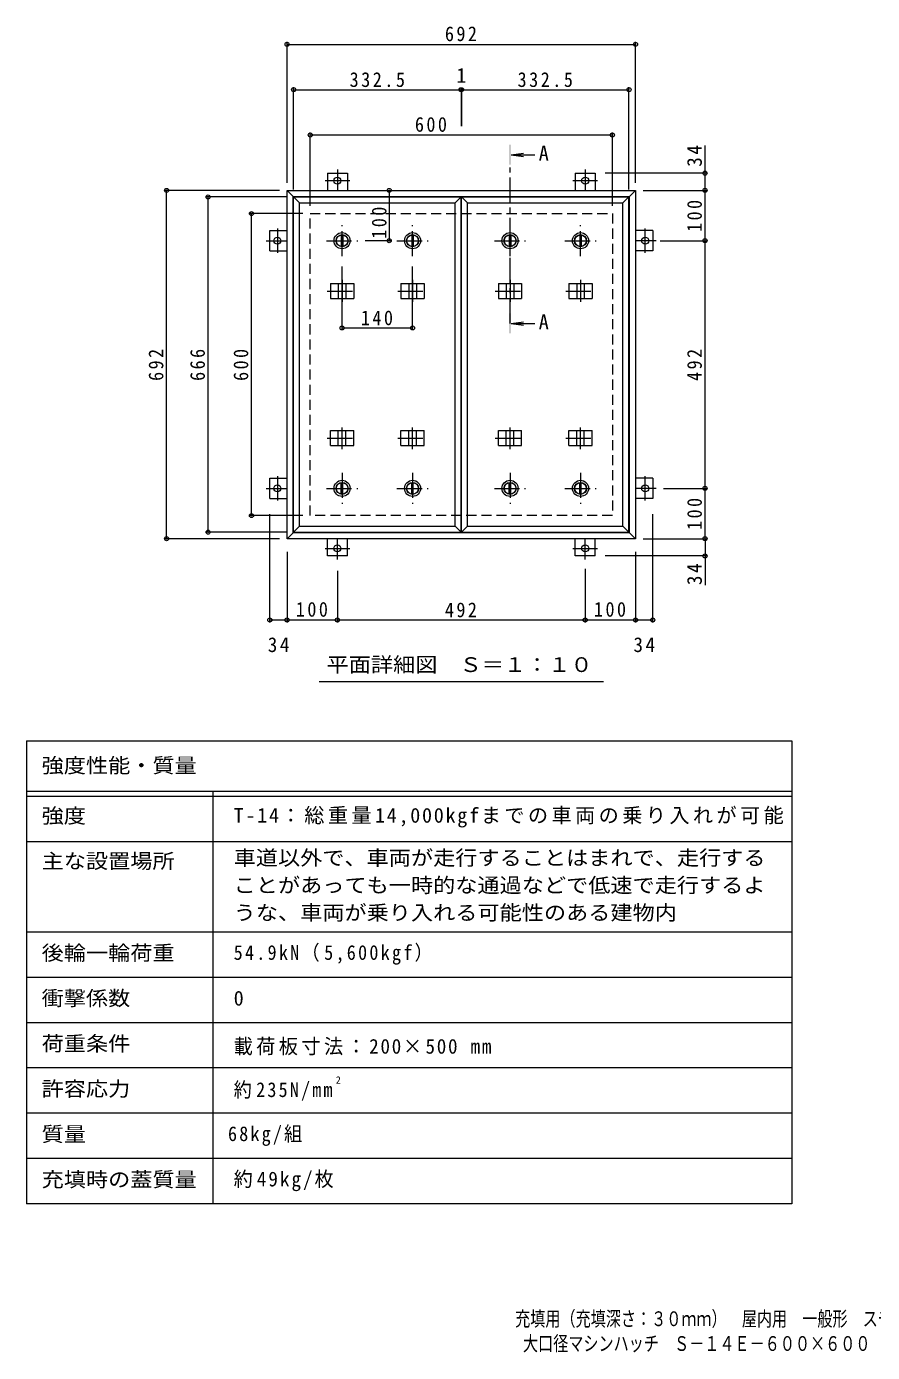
# Model space of a CAD drawing. Units: millimetres at full size, sheet at 1:10. Extents: x -1763 to 1949, y -1353 to 1281.
# Drawn here: x -1763 to -83, y -1353 to 1281 of the extents above; entities that cross this region are included whole.
import ezdxf
from ezdxf.enums import TextEntityAlignment as Align

# ---------------------------------------------------------------- set-up
doc = ezdxf.new("R2010")
doc.units = ezdxf.units.MM
doc.header["$LTSCALE"] = 10
doc.header["$PDMODE"] = 32
doc.header["$PDSIZE"] = 8
doc.linetypes.add('CHAIN1', pattern=[8, 5, -1, 1, -1])
doc.linetypes.add('DASHED2', pattern=[3, 2, -1])
for name, color, linetype, lineweight in [('0-1_躯体', 2, 'DASHED2', 9), ('0-2_仕上', 4, 'Continuous', 9), ('0-3_建具', 4, 'Continuous', 9), ('0-5_寸法', 4, 'Continuous', 9), ('0-C', 2, 'Continuous', 9), ('0-E', 3, 'Continuous', 9), ('0-F', 7, 'Continuous', 9), ('F-5_F-5ﾚｲﾔ', 7, 'Continuous', 9), ('F-F_F-Fﾚｲﾔ', 2, 'Continuous', 9)]:
    doc.layers.add(name, color=color, linetype=linetype, lineweight=lineweight)
doc.styles.add('ＭＳ ゴシック', font='')
doc.styles.get('ＭＳ ゴシック').set_extended_font_data('MS Gothic')

msp = doc.modelspace()

# ---------------------------------------------------------------- linework, layer by layer
at = {"layer": '0-1_躯体'}
for p, q in [((-1199.65, 309.27), (-1199.65, 909.27)), ((-1199.65, 909.27), (-599.65, 909.27)), ((-599.65, 909.27), (-599.65, 309.27)), ((-599.65, 309.27), (-1199.65, 309.27))]:
    msp.add_line(p, q, dxfattribs=at)
at = {"layer": '0-2_仕上'}
for p, q in [((-1232.65, 276.27), (-1232.65, 942.27)), ((-1232.65, 942.27), (-900.15, 942.27)), ((-912.15, 288.27), (-912.15, 930.27)), ((-900.15, 276.27), (-900.15, 942.27)), ((-899.15, 276.27), (-899.15, 942.27)), ((-899.15, 942.27), (-566.65, 942.27)), ((-578.65, 288.27), (-578.65, 930.27)), ((-566.65, 276.27), (-566.65, 942.27))]:
    msp.add_line(p, q, dxfattribs=at)
for points in [[(-1220.65, 288.27), (-1220.65, 930.27), (-1232.65, 942.27)], [(-1220.65, 930.27), (-912.15, 930.27), (-900.15, 942.27)], [(-887.15, 288.27), (-887.15, 930.27), (-899.15, 942.27)], [(-887.15, 930.27), (-578.65, 930.27), (-566.65, 942.27)], [(-1220.65, 288.27), (-1232.65, 276.27), (-900.15, 276.27)], [(-1220.65, 288.27), (-912.15, 288.27), (-900.15, 276.27)], [(-887.15, 288.27), (-899.15, 276.27), (-566.65, 276.27)], [(-887.15, 288.27), (-578.65, 288.27), (-566.65, 276.27)]]:
    msp.add_lwpolyline(points, dxfattribs=at)
at = {"layer": '0-3_建具', "color": 2}
for p, q in [((-1245.65, 955.27), (-1233.65, 943.27)), ((-1245.65, 263.27), (-1245.65, 955.27)), ((-1245.65, 955.27), (-553.65, 955.27)), ((-565.65, 943.27), (-553.65, 955.27)), ((-553.65, 955.27), (-553.65, 263.27)), ((-1233.65, 275.27), (-1233.65, 943.27)), ((-1233.65, 943.27), (-565.65, 943.27)), ((-565.65, 275.27), (-565.65, 943.27)), ((-1233.65, 275.27), (-1245.65, 263.27)), ((-565.65, 275.27), (-1233.65, 275.27)), ((-565.65, 275.27), (-553.65, 263.27)), ((-553.65, 263.27), (-1245.65, 263.27))]:
    msp.add_line(p, q, dxfattribs=at)
at = {"layer": '0-3_建具'}
for p, q in [((-1159.49, 770.27), (-1159.49, 740.27)), ((-1159.49, 770.27), (-1113.31, 770.27)), ((-1143.9, 770.27), (-1143.9, 740.27)), ((-1128.9, 770.27), (-1128.9, 740.27)), ((-1113.31, 770.27), (-1113.31, 740.27)), ((-1019.49, 770.27), (-1019.49, 740.27)), ((-1019.49, 770.27), (-973.31, 770.27)), ((-1003.9, 770.27), (-1003.9, 740.27)), ((-988.9, 770.27), (-988.9, 740.27)), ((-973.31, 770.27), (-973.31, 740.27)), ((-825.99, 770.27), (-825.99, 740.27)), ((-825.99, 770.27), (-779.81, 770.27)), ((-810.4, 770.27), (-810.4, 740.27)), ((-795.4, 770.27), (-795.4, 740.27)), ((-779.81, 770.27), (-779.81, 740.27)), ((-685.99, 770.27), (-685.99, 740.27)), ((-685.99, 770.27), (-639.81, 770.27)), ((-670.4, 770.27), (-670.4, 740.27)), ((-655.4, 770.27), (-655.4, 740.27)), ((-639.81, 770.27), (-639.81, 740.27)), ((-1159.49, 740.27), (-1113.31, 740.27)), ((-1019.49, 740.27), (-973.31, 740.27)), ((-825.99, 740.27), (-779.81, 740.27)), ((-685.99, 740.27), (-639.81, 740.27)), ((-1159.49, 448.27), (-1159.49, 478.27)), ((-1159.49, 478.27), (-1113.31, 478.27)), ((-1143.9, 448.27), (-1143.9, 478.27)), ((-1128.9, 448.27), (-1128.9, 478.27)), ((-1113.31, 448.27), (-1113.31, 478.27)), ((-1019.49, 448.27), (-1019.49, 478.27)), ((-1019.49, 478.27), (-973.31, 478.27)), ((-1003.9, 448.27), (-1003.9, 478.27)), ((-988.9, 448.27), (-988.9, 478.27)), ((-973.31, 448.27), (-973.31, 478.27)), ((-825.99, 448.27), (-825.99, 478.27)), ((-825.99, 478.27), (-779.81, 478.27)), ((-810.4, 448.27), (-810.4, 478.27)), ((-795.4, 448.27), (-795.4, 478.27)), ((-779.81, 448.27), (-779.81, 478.27)), ((-685.99, 448.27), (-685.99, 478.27)), ((-685.99, 478.27), (-639.81, 478.27)), ((-670.4, 448.27), (-670.4, 478.27)), ((-655.4, 448.27), (-655.4, 478.27)), ((-639.81, 448.27), (-639.81, 478.27)), ((-1159.49, 448.27), (-1113.31, 448.27)), ((-1019.49, 448.27), (-973.31, 448.27)), ((-825.99, 448.27), (-779.81, 448.27)), ((-685.99, 448.27), (-639.81, 448.27))]:
    msp.add_line(p, q, dxfattribs=at)
at = {"layer": '0-3_建具', "linetype": 'CHAIN1'}
for p, q in [((-1136.4, 777.39), (-1136.4, 734.15)), ((-996.4, 777.39), (-996.4, 734.15)), ((-802.9, 777.39), (-802.9, 734.15)), ((-662.9, 777.39), (-662.9, 734.15)), ((-1165.81, 755.27), (-1106.99, 755.27)), ((-1025.81, 755.27), (-966.99, 755.27)), ((-832.31, 755.27), (-773.49, 755.27)), ((-692.31, 755.27), (-633.49, 755.27)), ((-1136.4, 441.15), (-1136.4, 484.39)), ((-996.4, 441.15), (-996.4, 484.39)), ((-802.9, 441.15), (-802.9, 484.39)), ((-662.9, 441.15), (-662.9, 484.39)), ((-1165.81, 463.27), (-1106.99, 463.27)), ((-1025.81, 463.27), (-966.99, 463.27)), ((-832.31, 463.27), (-773.49, 463.27)), ((-692.31, 463.27), (-633.49, 463.27))]:
    msp.add_line(p, q, dxfattribs=at)
at = {"layer": '0-5_寸法'}
for p, q in [((-800.9, 1026.09), (-776.11, 1029.35)), ((-800.9, 1026.09), (-776.11, 1022.82)), ((-800.9, 1026.09), (-753.43, 1026.09)), ((-800.9, 690.96), (-776.11, 694.23)), ((-800.9, 690.96), (-776.11, 687.7)), ((-800.9, 690.96), (-753.43, 690.96))]:
    msp.add_line(p, q, dxfattribs=at)
at = {"layer": '0-5_寸法', "linetype": 'CHAIN1'}
msp.add_line((-802.9, 690.96), (-802.9, 1006.09), dxfattribs=at)
at = {"layer": '0-5_寸法', "color": 7}
msp.add_line((-1182.18, -20.14), (-617.12, -20.14), dxfattribs=at)
at = {"layer": '0-5_寸法'}
for points in [[(-800.9, 1046.09), (-804.9, 1046.09), (-800.9, 1006.09), (-804.9, 1006.09)], [(-800.9, 670.96), (-804.9, 670.96), (-800.9, 710.96), (-804.9, 710.96)]]:
    msp.add_solid(points, dxfattribs=at)
at = {"layer": '0-C', "linetype": 'CHAIN1'}
for p, q in [((-1136.4, 824.27), (-1136.4, 886.27)), ((-996.4, 824.27), (-996.4, 886.27)), ((-802.9, 824.27), (-802.9, 886.27)), ((-662.9, 824.27), (-662.9, 886.27)), ((-1167.4, 855.27), (-1105.4, 855.27)), ((-1027.4, 855.27), (-965.4, 855.27)), ((-833.9, 855.27), (-771.9, 855.27)), ((-693.9, 855.27), (-631.9, 855.27)), ((-1136.4, 394.27), (-1136.4, 332.27)), ((-996.4, 394.27), (-996.4, 332.27)), ((-802.9, 394.27), (-802.9, 332.27)), ((-662.9, 394.27), (-662.9, 332.27)), ((-1167.4, 363.27), (-1105.4, 363.27)), ((-1027.4, 363.27), (-965.4, 363.27)), ((-833.9, 363.27), (-771.9, 363.27)), ((-693.9, 363.27), (-631.9, 363.27))]:
    msp.add_line(p, q, dxfattribs=at)
at = {"layer": '0-C'}
for p, q in [((-1137.9, 866.67), (-1137.9, 843.87)), ((-1134.9, 866.67), (-1134.9, 843.87)), ((-997.9, 866.67), (-997.9, 843.87)), ((-994.9, 866.67), (-994.9, 843.87)), ((-804.4, 866.67), (-804.4, 843.87)), ((-801.4, 866.67), (-801.4, 843.87)), ((-664.4, 866.67), (-664.4, 843.87)), ((-661.4, 866.67), (-661.4, 843.87)), ((-1137.9, 351.87), (-1137.9, 374.67)), ((-1134.9, 351.87), (-1134.9, 374.67)), ((-997.9, 351.87), (-997.9, 374.67)), ((-994.9, 351.87), (-994.9, 374.67)), ((-804.4, 351.87), (-804.4, 374.67)), ((-801.4, 351.87), (-801.4, 374.67)), ((-664.4, 351.87), (-664.4, 374.67)), ((-661.4, 351.87), (-661.4, 374.67))]:
    msp.add_line(p, q, dxfattribs=at)
for centre, radius in [((-1136.4, 855.27), 16), ((-996.4, 855.27), 16), ((-802.9, 855.27), 16), ((-662.9, 855.27), 16), ((-1136.4, 855.27), 12), ((-1136.4, 855.27), 11.5), ((-996.4, 855.27), 12), ((-996.4, 855.27), 11.5), ((-802.9, 855.27), 12), ((-802.9, 855.27), 11.5), ((-662.9, 855.27), 12), ((-662.9, 855.27), 11.5), ((-1136.4, 363.27), 16), ((-1136.4, 363.27), 12), ((-1136.4, 363.27), 11.5), ((-996.4, 363.27), 16), ((-996.4, 363.27), 12), ((-996.4, 363.27), 11.5), ((-802.9, 363.27), 16), ((-802.9, 363.27), 12), ((-802.9, 363.27), 11.5), ((-662.9, 363.27), 16), ((-662.9, 363.27), 12), ((-662.9, 363.27), 11.5)]:
    msp.add_circle(centre, radius, dxfattribs=at)
at = {"layer": '0-E'}
for p, q in [((-1165.65, 989.47), (-1125.65, 989.47)), ((-1165.65, 989.47), (-1165.65, 955.27)), ((-1125.65, 989.47), (-1125.65, 955.27)), ((-673.65, 989.47), (-633.65, 989.47)), ((-673.65, 989.47), (-673.65, 955.27)), ((-633.65, 989.47), (-633.65, 955.27)), ((-1279.85, 835.27), (-1279.85, 875.27)), ((-1279.85, 875.27), (-1245.65, 875.27)), ((-519.45, 875.27), (-553.65, 875.27)), ((-519.45, 875.27), (-519.45, 835.27)), ((-1279.85, 835.27), (-1245.65, 835.27)), ((-519.45, 835.27), (-553.65, 835.27)), ((-1279.85, 343.27), (-1279.85, 383.27)), ((-1279.85, 383.27), (-1245.65, 383.27)), ((-519.45, 383.27), (-553.65, 383.27)), ((-519.45, 383.27), (-519.45, 343.27)), ((-1279.85, 343.27), (-1245.65, 343.27)), ((-519.45, 343.27), (-553.65, 343.27)), ((-1165.65, 229.07), (-1165.65, 263.27)), ((-1125.65, 229.07), (-1125.65, 263.27)), ((-673.65, 229.07), (-673.65, 263.27)), ((-633.65, 229.07), (-633.65, 263.27)), ((-1125.65, 229.07), (-1165.65, 229.07)), ((-633.65, 229.07), (-673.65, 229.07))]:
    msp.add_line(p, q, dxfattribs=at)
at = {"layer": '0-E', "linetype": 'CHAIN1'}
for p, q in [((-1145.65, 996.44), (-1145.65, 955.27)), ((-653.65, 996.44), (-653.65, 955.27)), ((-1121.27, 974.47), (-1170.03, 974.47)), ((-629.27, 974.47), (-678.03, 974.47)), ((-1264.85, 879.65), (-1264.85, 830.89)), ((-534.45, 830.89), (-534.45, 879.65)), ((-1286.82, 855.27), (-1245.65, 855.27)), ((-512.48, 855.27), (-553.65, 855.27)), ((-1264.85, 387.65), (-1264.85, 338.89)), ((-534.45, 338.89), (-534.45, 387.65)), ((-1286.82, 363.27), (-1245.65, 363.27)), ((-512.48, 363.27), (-553.65, 363.27)), ((-1170.03, 244.07), (-1121.27, 244.07)), ((-1145.65, 222.1), (-1145.65, 263.27)), ((-678.03, 244.07), (-629.27, 244.07)), ((-653.65, 222.1), (-653.65, 263.27))]:
    msp.add_line(p, q, dxfattribs=at)
at = {"layer": '0-E'}
for centre in [(-1145.65, 974.47), (-653.65, 974.47), (-1264.85, 855.27), (-534.45, 855.27), (-1264.85, 363.27), (-534.45, 363.27), (-1145.65, 244.07), (-653.65, 244.07)]:
    msp.add_circle(centre, 7, dxfattribs=at)
at = {"layer": '0-F'}
for p, q in [((-1245.65, 970.27), (-1245.65, 1250.27)), ((-1245.65, 1245.27), (-553.65, 1245.27)), ((-553.65, 970.27), (-553.65, 1250.27)), ((-1232.65, 957.27), (-1232.65, 1160.27)), ((-566.65, 957.27), (-566.65, 1160.27)), ((-1232.65, 1155.27), (-900.15, 1155.27)), ((-900.15, 1158.27), (-900.15, 1082.83)), ((-900.15, 1155.27), (-899.15, 1155.27)), ((-899.15, 1158.27), (-899.15, 1082.83)), ((-899.15, 1155.27), (-566.65, 1155.27)), ((-1199.65, 924.27), (-1199.65, 1070.27)), ((-1199.65, 1065.27), (-599.65, 1065.27)), ((-599.65, 924.27), (-599.65, 1070.27)), ((-415.56, 989.47), (-415.56, 1044.65)), ((-410.56, 989.47), (-613.65, 989.47)), ((-415.56, 955.27), (-415.56, 989.47)), ((-1260.65, 955.27), (-1489.91, 955.27)), ((-1484.91, 263.27), (-1484.91, 955.27)), ((-1042.79, 955.27), (-1042.79, 855.27)), ((-538.65, 955.27), (-410.56, 955.27)), ((-415.56, 855.27), (-415.56, 955.27)), ((-1247.65, 942.27), (-1407.44, 942.27)), ((-1402.44, 276.27), (-1402.44, 942.27)), ((-1214.65, 909.27), (-1321.27, 909.27)), ((-1316.27, 309.27), (-1316.27, 909.27)), ((-1039.79, 855.27), (-1090.22, 855.27)), ((-504.72, 855.27), (-410.56, 855.27)), ((-415.56, 363.27), (-415.56, 855.27)), ((-1136.4, 678.97), (-1136.4, 804.27)), ((-996.4, 678.97), (-996.4, 804.27)), ((-1136.4, 681.97), (-996.4, 681.97)), ((-498.13, 363.27), (-410.56, 363.27)), ((-415.56, 263.27), (-415.56, 363.27)), ((-1214.65, 309.27), (-1321.27, 309.27)), ((-1279.85, 96.9), (-1279.85, 312.06)), ((-519.45, 96.91), (-519.45, 312.06)), ((-1247.65, 276.27), (-1407.44, 276.27)), ((-1260.65, 263.27), (-1489.91, 263.27)), ((-538.65, 263.27), (-410.56, 263.27)), ((-415.56, 263.27), (-415.56, 229.07)), ((-1245.65, 237.06), (-1245.65, 96.9)), ((-410.56, 229.07), (-613.65, 229.07)), ((-553.65, 237.06), (-553.65, 96.91)), ((-415.56, 229.07), (-415.56, 171.12)), ((-1145.65, 199.76), (-1145.65, 96.9)), ((-653.65, 203.13), (-653.65, 96.9)), ((-1279.85, 101.9), (-1245.65, 101.9)), ((-1245.65, 101.9), (-1145.65, 101.9)), ((-1145.65, 101.9), (-653.65, 101.9)), ((-653.65, 101.9), (-553.65, 101.9)), ((-553.65, 101.9), (-519.45, 101.9))]:
    msp.add_line(p, q, dxfattribs=at)
for p in [(-1245.65, 1245.27), (-553.65, 1245.27), (-1232.65, 1155.27), (-900.15, 1155.27), (-899.15, 1155.27), (-566.65, 1155.27), (-1199.65, 1065.27), (-599.65, 1065.27), (-415.56, 989.47), (-1484.91, 955.27), (-1042.79, 955.27), (-415.56, 955.27), (-1402.44, 942.27), (-1316.27, 909.27), (-1042.79, 855.27), (-415.56, 855.27), (-1136.4, 681.97), (-996.4, 681.97), (-415.56, 363.27), (-1316.27, 309.27), (-1484.91, 263.27), (-1402.44, 276.27), (-415.56, 263.27), (-415.56, 229.07), (-1279.85, 101.9), (-1245.65, 101.9), (-1145.65, 101.9), (-653.65, 101.9), (-553.65, 101.91), (-519.45, 101.9)]:
    msp.add_point(p, dxfattribs=at)
at = {"layer": 'F-5_F-5ﾚｲﾔ'}
for p, q in [((-243, -138), (-243, -1058)), ((-1763, -338), (-243, -338)), ((-1763, -518), (-243, -518))]:
    msp.add_line(p, q, dxfattribs=at)
at = {"layer": 'F-F_F-Fﾚｲﾔ', "color": 7}
for p, q in [((-1763, -138), (-243, -138)), ((-1763, -138), (-1763, -1058)), ((-1763, -238), (-243, -238)), ((-1763, -248), (-243, -248)), ((-1393, -238), (-1393, -1058)), ((-1763, -338), (-243, -338)), ((-1763, -518), (-243, -518)), ((-1763, -608), (-243, -608)), ((-1763, -698), (-243, -698)), ((-243, -788), (-1763, -788)), ((-243, -878), (-1763, -878)), ((-243, -968), (-1763, -968)), ((-243, -1058), (-1763, -1058))]:
    msp.add_line(p, q, dxfattribs=at)

# ---------------------------------------------------------------- texts
at = {"layer": '0-5_寸法', "color": 2, "style": 'ＭＳ ゴシック'}
for p in [(-745.87, 1005.69), (-745.87, 670.57)]:
    msp.add_text('A', height=29.33, dxfattribs=at).set_placement(p, align=Align.BOTTOM_LEFT)
at = {"layer": '0-5_寸法', "color": 2, "style": 'ＭＳ ゴシック', "width": 1.1}
msp.add_text('平面詳細図\u3000Ｓ＝１：１０', height=29.33, dxfattribs=at).set_placement((-1167.15, -10.34), align=Align.BOTTOM_LEFT)
at = {"layer": '0-F', "color": 2, "style": 'ＭＳ ゴシック'}
msp.add_text('1', height=29.33, dxfattribs=at).set_placement((-909.65, 1160.27), align=Align.BOTTOM_LEFT)
at = {"layer": '0-F', "color": 2, "char_height": 29.33, "attachment_point": 7, "style": 'ＭＳ ゴシック'}
for s, insert in [('\\T1.27;\\W0.9;692', (-932.15, 1251.27)), ('\\T1.28;\\W0.9;332.5', (-1121.4, 1160.27)), ('\\T1.28;\\W0.9;332.5', (-787.9, 1160.27)), ('\\T1.27;\\W0.9;600', (-991.73, 1071.27)), ('\\T1.27;\\W0.9;140', (-1098.9, 686.97)), ('\\T1.27;\\W0.9;100', (-1228.15, 107.9)), ('\\T1.27;\\W0.9;492', (-932.15, 106.9)), ('\\T1.27;\\W0.9;100', (-636.15, 107.9)), ('\\T1.27;\\W0.95;34', (-1284, 37.68)), ('\\T1.27;\\W0.95;34', (-557.8, 37.68))]:
    msp.add_mtext(s, dxfattribs=dict(at, insert=insert))
at = {"layer": '0-F', "color": 2, "char_height": 29.33, "attachment_point": 7, "rotation": 90, "style": 'ＭＳ ゴシック'}
for s, insert in [('\\T1.27;\\W0.95;34', (-421.56, 1002.15)), ('\\T1.27;\\W0.9;100', (-421.56, 872.77)), ('\\T1.27;\\W0.9;100', (-1047.79, 859.28)), ('\\T1.27;\\W0.9;692', (-1490.91, 576.77)), ('\\T1.27;\\W0.9;666', (-1408.44, 576.77)), ('\\T1.27;\\W0.9;600', (-1322.27, 576.77)), ('\\T1.27;\\W0.9;492', (-421.56, 576.77)), ('\\T1.27;\\W0.9;100', (-421.56, 280.77)), ('\\T1.27;\\W0.95;34', (-421.56, 171.12))]:
    msp.add_mtext(s, dxfattribs=dict(at, insert=insert))
at = {"layer": 'F-5_F-5ﾚｲﾔ', "color": 6, "style": 'ＭＳ ゴシック'}
msp.add_text('2', height=14.66, dxfattribs=at).set_placement((-1148.94, -823.78), align=Align.BOTTOM_LEFT)
at = {"layer": 'F-5_F-5ﾚｲﾔ', "color": 2, "style": 'ＭＳ ゴシック', "width": 0.75}
for s, p in [('充填用（充填深さ：３０ｍｍ）\u3000屋内用\u3000一般形\u3000スチール製\u3000ステンレス目地', (-792.72, -1309.74)), ('大口径マシンハッチ\u3000Ｓ－１４Ｅ－６００×６００', (-777.22, -1358.94))]:
    msp.add_text(s, height=29.33, dxfattribs=at).set_placement(p, align=Align.BOTTOM_LEFT)
at = {"layer": 'F-F_F-Fﾚｲﾔ', "style": 'ＭＳ ゴシック', "width": 1.1}
for s, p in [('強度性能・質量', (-1733, -210.57)), ('強度', (-1733, -310.5)), ('主な設置場所', (-1733, -400.5)), ('車道以外で、車両が走行することはまれで、走行する', (-1351.67, -394.07)), ('ことがあっても一時的な通過などで低速で走行するよ', (-1351.67, -448.55)), ('うな、車両が乗り入れる可能性のある建物内', (-1351.67, -503.04)), ('後輪一輪荷重', (-1733, -583)), ('衝撃係数', (-1733, -673)), ('荷重条件', (-1733, -763)), ('許容応力', (-1733, -853)), ('質量', (-1733, -943)), ('充填時の蓋質量', (-1733, -1033))]:
    msp.add_text(s, height=29.33, dxfattribs=at).set_placement(p, align=Align.BOTTOM_LEFT)
at = {"layer": 'F-F_F-Fﾚｲﾔ', "style": 'ＭＳ ゴシック'}
msp.add_text('0', height=29.33, dxfattribs=at).set_placement((-1351.67, -673), align=Align.BOTTOM_LEFT)
at = {"layer": 'F-F_F-Fﾚｲﾔ', "char_height": 29.33, "attachment_point": 7, "style": 'ＭＳ ゴシック'}
for s, insert in [('\\T1.17;T-14：総重量14,000kgfまでの車両の乗り入れが可能', (-1351.67, -310.5)), ('\\T1.25;\\W0.9;54.9kN（5,600kgf）', (-1351.67, -583)), ('\\T1.18;\\W0.95;載荷板寸法：200×500\\~mm', (-1351.67, -763)), ('\\T1.24;\\W0.9;約235N/mm', (-1351.67, -853)), ('\\T1.24;\\W0.9;68kg/組', (-1362.92, -943)), ('\\T1.21;\\W0.95;約49kg/枚', (-1351.67, -1033))]:
    msp.add_mtext(s, dxfattribs=dict(at, insert=insert))

doc.saveas('drawing.dxf')
